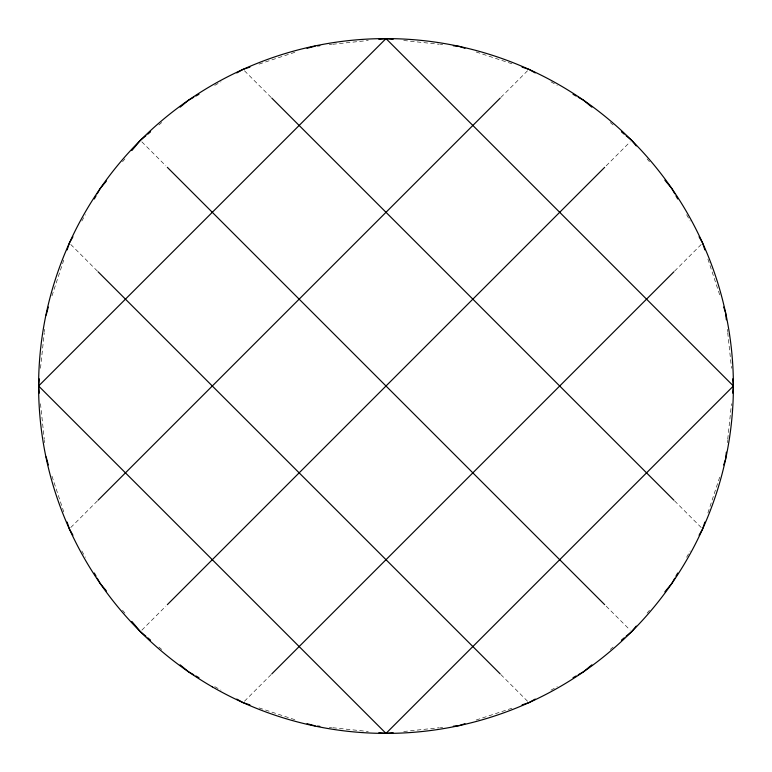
<?xml version="1.0" encoding="UTF-8"?>
<svg xmlns="http://www.w3.org/2000/svg" width="772" height="772" viewBox="0 0 772 772"><rect width="100%" height="100%" fill="white"/><g stroke="black" fill="none" stroke-linecap="round" stroke-linejoin="round"><path stroke-width="0.58" stroke-dasharray="3.86 2.9" d="M40.491 368.283L44.274 332.732M44.39 331.661L44.641 329.297M727.359 442.703L727.61 440.339M727.726 439.268L731.509 403.717M51.975 295.859L64.095 259.064M707.905 512.936L720.025 476.141M81.822 221.024L85.374 214.732M686.626 557.268L690.178 550.976M122.507 161.744L124.91 158.868M647.09 613.132L649.493 610.256M70.763 527.537L97.407 500.893M500.893 97.407L527.537 70.763M141.845 630.155L165.835 606.165M606.165 165.835L630.155 141.845M244.463 701.237L271.107 674.593M674.593 271.107L701.237 244.463M158.868 124.91L161.744 122.507M610.256 649.493L613.132 647.09M214.732 85.374L221.024 81.822M550.976 690.178L557.268 686.626M259.064 64.095L295.859 51.975M476.141 720.025L512.936 707.905M329.297 44.641L331.661 44.39M332.732 44.274L368.283 40.491M403.717 731.509L439.268 727.726M440.339 727.61L442.703 727.359M403.717 40.491L439.268 44.274M440.339 44.39L442.703 44.641M329.297 727.359L331.661 727.61M332.732 727.726L368.283 731.509M476.141 51.975L512.936 64.095M259.064 707.905L295.859 720.025M550.976 81.822L557.268 85.374M214.732 686.626L221.024 690.178M610.256 122.507L613.132 124.91M158.868 647.09L161.744 649.493M244.463 70.763L271.107 97.407M674.593 500.893L701.237 527.537M141.845 141.845L165.835 165.835M606.165 606.165L630.155 630.155M70.763 244.463L97.407 271.107M500.893 674.593L527.537 701.237M647.09 158.868L649.493 161.744M122.507 610.256L124.91 613.132M686.626 214.732L690.178 221.024M81.822 550.976L85.374 557.268M707.905 259.064L720.025 295.859M51.975 476.141L64.095 512.936M727.359 329.297L727.61 331.661M727.726 332.732L731.509 368.283M40.491 403.717L44.274 439.268M44.39 440.339L44.641 442.703"/><path stroke-width="1.16" d="M39.353 378.907L38.6 386L39.353 393.093M46.156 315.121L48.289 307.044M726.346 452.16L725.593 459.243L723.711 464.956M732.647 393.093L733.4 386L732.647 378.907M67.106 249.916L69.364 243.064L72.925 236.772M704.894 522.084L702.636 528.936L699.075 535.228M94.271 198.983L96.056 195.837M97.243 193.743L100.206 188.493L106.382 181.082M674.757 578.257L671.794 583.507L664.846 591.844M675.944 576.163L677.729 573.017M131.858 150.53L140.35 140.35L145.908 135.718M636.282 626.092L631.65 631.65L626.092 636.282M98.112 500.188L500.188 98.112M167.331 604.669L604.669 167.331M271.812 673.888L673.888 271.812M147.751 134.174L150.53 131.858M180.156 107.154L188.493 100.206L193.743 97.243M591.844 664.846L583.507 671.794L578.257 674.757M621.47 640.142L624.249 637.826M195.837 96.056L198.983 94.271M236.772 72.925L243.064 69.364L249.916 67.106M535.228 699.075L528.936 702.636L522.084 704.894M573.017 677.729L576.163 675.944M307.044 48.289L315.121 46.156M464.956 723.711L459.243 725.593L453.338 726.22M317.485 45.905L319.84 45.654M378.907 39.353L386 38.6L393.093 39.353M393.093 732.647L386 733.4L378.907 732.647M453.338 45.78L459.243 46.407L464.956 48.289M315.121 725.844L307.044 723.711M317.485 726.095L319.84 726.346M522.084 67.106L528.936 69.364L535.228 72.925M249.916 704.894L243.064 702.636L236.772 699.075M573.017 94.271L576.163 96.056M578.257 97.243L583.507 100.206L591.844 107.154M193.743 674.757L188.493 671.794L180.156 664.846M195.837 675.944L198.983 677.729M621.47 131.858L624.249 134.174M626.092 135.718L631.65 140.35L636.282 145.908M145.908 636.282L140.35 631.65L131.858 621.47M147.751 637.826L150.53 640.142M271.812 98.112L673.888 500.188M167.331 167.331L604.669 604.669M98.112 271.812L500.188 673.888M664.846 180.156L671.794 188.493L674.757 193.743M106.382 590.918L100.206 583.507L97.243 578.257M675.944 195.837L677.729 198.983M699.075 236.772L702.636 243.064L704.894 249.916M72.925 535.228L69.364 528.936L67.106 522.084M94.271 573.017L96.056 576.163M723.711 307.044L725.593 312.757L726.346 319.84M48.289 464.956L46.156 456.879M386 38.6L38.6 386L386 733.4L733.4 386L386 38.6M212.3 686.858A347.4 347.4 0 0 0 733.4 386A347.4 347.4 0 0 0 212.3 85.142A347.4 347.4 0 0 0 212.3 686.858"/></g></svg>
